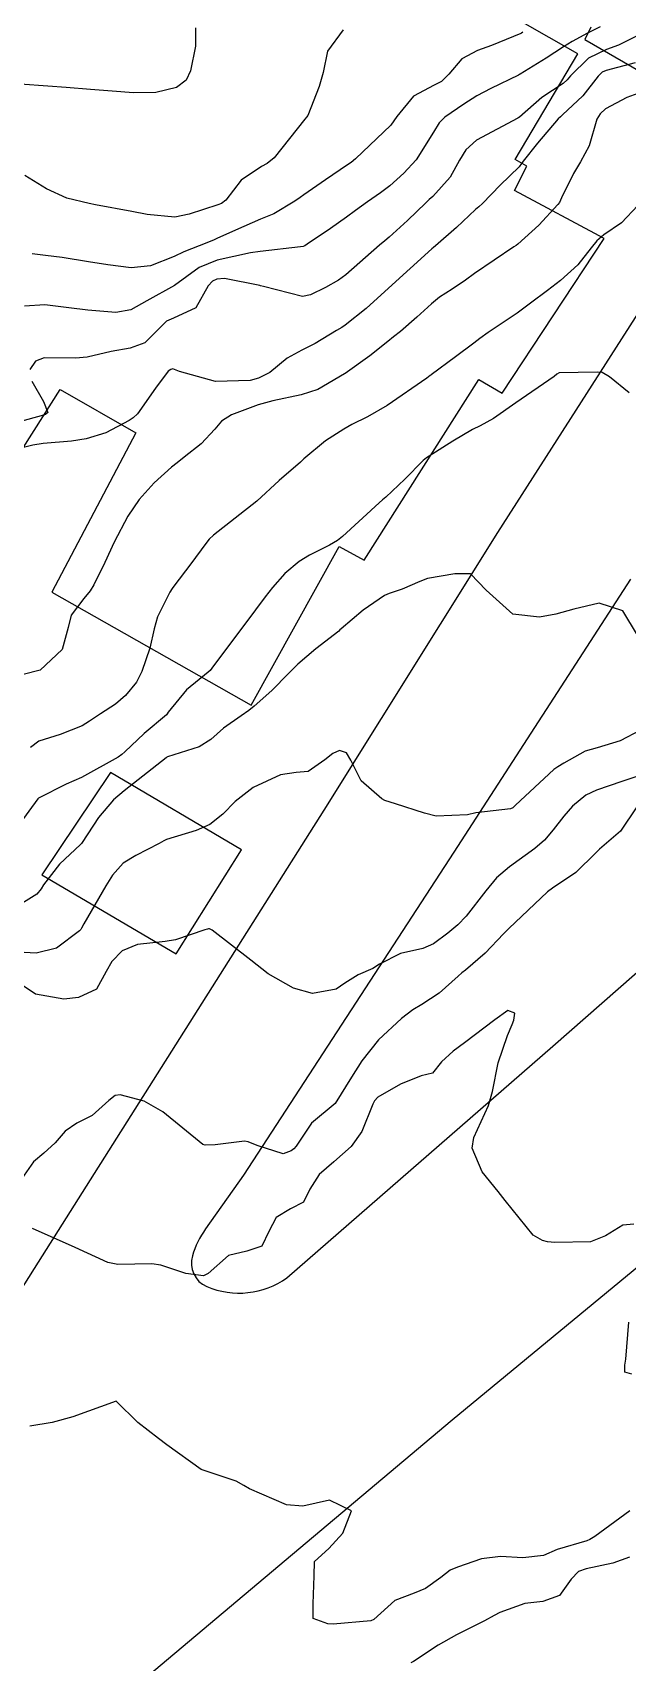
# Model space of a CAD drawing. Header units: metres. Extents: x 318500 to 325275, y 7408834 to 7428799.
# Drawn here: x 321335.5 to 321363.2, y 7415693.8 to 7415769.7 of the extents above; entities that cross this region are included whole.
import ezdxf

# ---------------------------------------------------------------- set-up
doc = ezdxf.new("R2010")
doc.units = ezdxf.units.M
doc.header["$MEASUREMENT"] = 0
for name, color, linetype in [('Curvas de Nivel 1m', 11, 'Continuous'), ('Curvas de Nivel 5m', 15, 'Continuous'), ('Edificações', 30, 'Continuous'), ('Vias Primárias', 230, 'Continuous')]:
    doc.layers.add(name, color=color, linetype=linetype)

msp = doc.modelspace()

# ---------------------------------------------------------------- linework, layer by layer
at = {"layer": 'Curvas de Nivel 1m', "flags": 128}
for points, elevation in [([(321343.083, 7415769.932), (321343.079, 7415769.08), (321342.85, 7415767.934), (321342.641, 7415767.498), (321342.198, 7415767.161), (321341.229, 7415766.92), (321340.194, 7415766.909), (321339.195, 7415766.985), (321338.196, 7415767.066), (321337.053, 7415767.155), (321336.198, 7415767.221), (321334.918, 7415767.32)], 738), ([(321349.967, 7415769.843), (321349.229, 7415768.846), (321349.023, 7415767.852), (321348.844, 7415767.21), (321348.308, 7415765.859), (321348.256, 7415765.783), (321348.178, 7415765.682), (321346.747, 7415763.881), (321346.422, 7415763.62), (321346.154, 7415763.471), (321345.208, 7415762.84), (321344.499, 7415761.914), (321344.295, 7415761.75), (321344.127, 7415761.688), (321342.788, 7415761.265), (321342.118, 7415761.121), (321340.835, 7415761.243), (321340.121, 7415761.377), (321338.426, 7415761.695), (321338.126, 7415761.754), (321337.09, 7415762.01), (321336.136, 7415762.431), (321335.129, 7415763.052)], 737), ([(321363.847, 7415769.656), (321362.781, 7415769.122), (321362.229, 7415768.927), (321361.388, 7415768.523), (321360.556, 7415767.697), (321360.397, 7415767.508), (321360.205, 7415767.348), (321359.211, 7415766.699), (321358.181, 7415765.781), (321358.153, 7415765.757), (321358.093, 7415765.731), (321356.169, 7415764.704), (321355.669, 7415764.261), (321355.383, 7415763.768), (321354.94, 7415762.98), (321354.135, 7415762.085), (321353.975, 7415761.939), (321353.816, 7415761.785), (321352.954, 7415760.961), (321352.106, 7415760.188), (321351.898, 7415760.018), (321351.651, 7415759.817), (321350.086, 7415758.43), (321349.747, 7415758.18), (321349.135, 7415757.849), (321348.433, 7415757.498), (321348.074, 7415757.431), (321346.245, 7415757.888), (321346.112, 7415757.921), (321346.08, 7415757.93), (321344.428, 7415758.259), (321344.083, 7415758.224), (321343.868, 7415758.136), (321343.676, 7415757.924), (321343.091, 7415756.903), (321342.057, 7415756.417), (321341.729, 7415756.271), (321341.402, 7415755.95), (321340.726, 7415755.273), (321340.036, 7415755.01), (321339.147, 7415754.869), (321338.029, 7415754.597), (321337.49, 7415754.544), (321336.028, 7415754.56), (321335.635, 7415754.416), (321335.371, 7415754.03)], 734), ([(321358.327, 7415769.729), (321358.275, 7415769.694), (321358.239, 7415769.68), (321356.866, 7415769.115), (321356.227, 7415768.876), (321355.497, 7415768.491), (321354.879, 7415767.773), (321354.538, 7415767.443), (321354.202, 7415767.271), (321353.231, 7415766.757), (321352.463, 7415765.806), (321352.176, 7415765.407), (321350.54, 7415763.834), (321350.327, 7415763.668), (321350.156, 7415763.55), (321349.145, 7415762.85), (321348.135, 7415762.161), (321347.954, 7415762.042), (321347.713, 7415761.866), (321346.725, 7415761.277), (321346.117, 7415761.018), (321345.334, 7415760.679), (321344.103, 7415760.134), (321343.956, 7415760.068), (321343.613, 7415759.925), (321342.533, 7415759.498), (321342.094, 7415759.293), (321340.978, 7415758.845), (321340.088, 7415758.754), (321339.001, 7415758.898), (321338.09, 7415759.045), (321336.869, 7415759.236), (321336.093, 7415759.335), (321335.467, 7415759.403)], 736), ([(321363.567, 7415768.313), (321362.214, 7415767.956), (321362.025, 7415767.87), (321361.843, 7415767.684), (321361.121, 7415766.766), (321360.183, 7415765.877), (321360.084, 7415765.798), (321359.983, 7415765.703), (321359.017, 7415764.566), (321358.352, 7415763.727), (321358.273, 7415763.613), (321358.156, 7415763.469), (321357.276, 7415762.61), (321356.452, 7415761.755), (321356.28, 7415761.605), (321356.126, 7415761.475), (321355.244, 7415760.638), (321354.26, 7415759.778), (321354.171, 7415759.708), (321354.099, 7415759.644), (321352.08, 7415757.81), (321351.027, 7415756.864), (321350.054, 7415756.083), (321349.907, 7415755.986), (321349.657, 7415755.844), (321348.657, 7415755.237), (321348.036, 7415754.917), (321347.347, 7415754.554), (321346.551, 7415753.882), (321346.017, 7415753.613), (321345.627, 7415753.507), (321344.015, 7415753.465), (321342.332, 7415753.937), (321342.022, 7415754.052), (321341.933, 7415754.029), (321341.806, 7415753.943), (321341.218, 7415753.158), (321340.376, 7415751.964), (321340.185, 7415751.78), (321339.995, 7415751.649), (321338.899, 7415751.074), (321337.982, 7415750.795), (321337.301, 7415750.686), (321335.978, 7415750.57), (321335.509, 7415750.495), (321333.971, 7415750.112)], 733), ([(321364.201, 7415767.063), (321363.174, 7415766.686), (321362.187, 7415766.171), (321361.931, 7415765.936), (321361.785, 7415765.684), (321361.418, 7415764.437), (321361.025, 7415763.691), (321360.688, 7415763.158), (321360.135, 7415762.015), (321360.033, 7415761.8), (321359.965, 7415761.702), (321359.079, 7415760.752), (321358.102, 7415759.862), (321358.026, 7415759.806), (321357.914, 7415759.733), (321356.087, 7415758.497), (321355.66, 7415758.189), (321355.037, 7415757.77), (321354.455, 7415757.396), (321354.07, 7415757.087), (321353.392, 7415756.458), (321352.639, 7415755.801), (321352.314, 7415755.538), (321352.043, 7415755.32), (321351.197, 7415754.658), (321350.051, 7415753.84), (321350.02, 7415753.818), (321348.774, 7415753.091), (321348.01, 7415752.85), (321346.692, 7415752.565), (321346.005, 7415752.373), (321344.753, 7415751.909), (321344.3, 7415751.611), (321343.99, 7415751.237), (321343.342, 7415750.564), (321342.561, 7415749.934), (321342.223, 7415749.68), (321341.963, 7415749.469), (321341.155, 7415748.749), (321340.462, 7415747.962), (321339.932, 7415747.186), (321339.298, 7415745.979), (321338.86, 7415745.032), (321338.34, 7415743.993), (321338.173, 7415743.708), (321337.88, 7415743.359), (321337.296, 7415742.578), (321337.148, 7415742.007), (321336.871, 7415740.988), (321335.84, 7415740.02), (321334.266, 7415739.611)], 732), ([(321363.682, 7415761.657), (321362.93, 7415760.856), (321362.109, 7415760.293), (321361.777, 7415760.011), (321361.518, 7415759.686), (321360.887, 7415758.897), (321360.085, 7415758.172), (321359.48, 7415757.709), (321358.684, 7415757.108), (321358.064, 7415756.653), (321357.514, 7415756.282), (321356.711, 7415755.75), (321356.326, 7415755.475), (321356.042, 7415755.257), (321355.189, 7415754.612), (321354.068, 7415753.78), (321354.042, 7415753.757), (321354.02, 7415753.743), (321353.862, 7415753.625), (321352.005, 7415752.341), (321351.09, 7415751.824), (321350.372, 7415751.457), (321349.991, 7415751.244), (321349.137, 7415750.694), (321348.135, 7415749.858), (321348.047, 7415749.781), (321347.968, 7415749.715), (321346.973, 7415748.856), (321345.94, 7415747.89), (321343.924, 7415746.314), (321343.721, 7415746.123), (321343.558, 7415745.924), (321342.861, 7415744.975), (321342.079, 7415743.938), (321341.997, 7415743.83), (321341.886, 7415743.658), (321341.31, 7415742.507), (321341.152, 7415741.951), (321340.949, 7415741.052), (321340.588, 7415739.959), (321340.332, 7415739.463), (321339.823, 7415738.833), (321339.352, 7415738.442), (321338.661, 7415737.987), (321338.151, 7415737.649), (321337.802, 7415737.435), (321336.776, 7415737.03), (321335.79, 7415736.716), (321335.394, 7415736.418)], 731), ([(321335.461, 7415753.475), (321336.005, 7415752.526), (321336.205, 7415752.018), (321336.089, 7415751.929), (321335.998, 7415751.899), (321334.547, 7415751.487)], 734), ([(321363.674, 7415741.653), (321362.989, 7415742.776), (321361.882, 7415743.134), (321360.712, 7415742.857), (321359.874, 7415742.636), (321359.102, 7415742.481), (321357.873, 7415742.625), (321356.626, 7415743.749), (321355.901, 7415744.5), (321355.162, 7415744.506), (321353.898, 7415744.289), (321353.528, 7415744.153), (321352.712, 7415743.798), (321352.102, 7415743.592), (321351.885, 7415743.494), (321350.886, 7415742.814), (321349.862, 7415741.941), (321349.809, 7415741.892), (321349.757, 7415741.841), (321348.684, 7415741.019), (321347.844, 7415740.293), (321347.42, 7415739.866), (321346.638, 7415739.067), (321345.817, 7415738.343), (321345.562, 7415738.145), (321345.212, 7415737.899), (321344.392, 7415737.32), (321343.793, 7415736.794), (321343.259, 7415736.455), (321341.781, 7415735.988), (321341.749, 7415735.972), (321341.715, 7415735.941), (321339.764, 7415734.398), (321339.264, 7415733.977), (321338.57, 7415733.166), (321337.799, 7415731.999), (321337.773, 7415731.955), (321337.729, 7415731.904), (321336.743, 7415730.982), (321336, 7415730.017), (321335.885, 7415729.831), (321335.696, 7415729.59), (321334.495, 7415728.844)], 729), ([(321363.806, 7415737.221), (321362.863, 7415736.731), (321361.791, 7415736.402), (321361.229, 7415736.245), (321360.249, 7415735.695), (321359.955, 7415735.522), (321359.777, 7415735.401), (321357.986, 7415733.727), (321357.872, 7415733.614), (321357.757, 7415733.558), (321356.137, 7415733.372), (321355.753, 7415733.279), (321354.298, 7415733.228), (321353.754, 7415733.358), (321352.405, 7415733.8), (321351.906, 7415733.953), (321351.762, 7415734.021), (321350.806, 7415734.86), (321350.312, 7415735.832), (321350.123, 7415736.173), (321349.787, 7415736.276), (321349.482, 7415736.146), (321349.101, 7415735.847), (321348.332, 7415735.296), (321347.774, 7415735.252), (321347.044, 7415735.142), (321345.767, 7415734.552), (321344.932, 7415733.902), (321344.352, 7415733.31), (321343.744, 7415732.83), (321343.111, 7415732.555), (321341.733, 7415732.133), (321341.6, 7415732.074), (321341.387, 7415731.945), (321340.301, 7415731.381), (321339.716, 7415731.025), (321339.212, 7415730.473), (321338.909, 7415729.982), (321337.885, 7415728.2), (321337.773, 7415727.999), (321337.735, 7415727.943), (321337.678, 7415727.878), (321336.599, 7415727.077), (321335.662, 7415726.84), (321334.817, 7415726.879)], 728), ([(321363.782, 7415735.121), (321362.945, 7415734.83), (321361.768, 7415734.43), (321361.259, 7415734.192), (321360.645, 7415733.691), (321360.234, 7415733.214), (321359.743, 7415732.582), (321359.335, 7415732.108), (321358.892, 7415731.713), (321357.717, 7415730.861), (321357.103, 7415730.345), (321356.607, 7415729.746), (321355.688, 7415728.558), (321355.296, 7415728.152), (321354.832, 7415727.768), (321354.166, 7415727.281), (321353.669, 7415727.057), (321352.638, 7415726.823), (321351.658, 7415726.329), (321351.344, 7415726.126), (321350.661, 7415725.825), (321350.033, 7415725.446), (321349.64, 7415725.161), (321348.526, 7415724.962), (321347.64, 7415725.214), (321346.473, 7415725.878), (321345.659, 7415726.519), (321343.853, 7415727.917), (321343.732, 7415727.971), (321343.68, 7415727.967), (321343.642, 7415727.958), (321343.522, 7415727.922), (321342.147, 7415727.461), (321341.672, 7415727.384), (321340.384, 7415727.245), (321339.665, 7415726.954), (321339.183, 7415726.451), (321338.922, 7415725.981), (321338.467, 7415725.158), (321337.632, 7415724.768), (321336.945, 7415724.692), (321335.634, 7415724.937), (321333.956, 7415726.045)], 727), ([(321363.641, 7415733.652), (321362.889, 7415732.516), (321361.906, 7415731.677), (321361.728, 7415731.514), (321360.808, 7415730.6), (321359.712, 7415729.867), (321359.48, 7415729.703), (321357.683, 7415727.994), (321357.433, 7415727.734), (321356.571, 7415726.841), (321355.654, 7415726.041), (321355.496, 7415725.917), (321355.313, 7415725.763), (321354.427, 7415724.984), (321353.63, 7415724.452), (321353.214, 7415724.199), (321352.679, 7415723.794), (321351.61, 7415722.805), (321350.836, 7415721.821), (321350.355, 7415721.062), (321349.587, 7415719.84), (321348.486, 7415718.921), (321347.765, 7415717.858), (321347.663, 7415717.734), (321347.538, 7415717.633), (321347.162, 7415717.491), (321345.958, 7415717.884), (321345.542, 7415718.052), (321345.359, 7415718.077), (321343.992, 7415717.913), (321343.54, 7415717.891), (321343.418, 7415717.921), (321341.563, 7415719.45), (321340.695, 7415719.953), (321339.574, 7415720.245), (321339.341, 7415720.206), (321339.037, 7415719.978), (321338.271, 7415719.277), (321337.554, 7415718.929), (321337.009, 7415718.545), (321336.547, 7415718.01), (321336.02, 7415717.53), (321335.531, 7415717.116), (321334.768, 7415716.031)], 726), ([(321363.322, 7415700.86), (321361.682, 7415699.674), (321361.46, 7415699.525), (321361.307, 7415699.476), (321359.935, 7415699.059), (321359.296, 7415698.794), (321358.335, 7415698.673), (321357.295, 7415698.743), (321356.408, 7415698.628), (321355.287, 7415698.247), (321354.948, 7415698.1), (321354.509, 7415697.768), (321353.792, 7415697.255), (321353.269, 7415697.038), (321352.365, 7415696.692), (321351.396, 7415695.808), (321351.249, 7415695.74), (321349.491, 7415695.591), (321349.246, 7415695.607), (321348.567, 7415695.847), (321348.571, 7415696.537), (321348.617, 7415697.847), (321348.633, 7415698.5), (321349.293, 7415699.107), (321349.942, 7415699.83), (321350.351, 7415700.86), (321349.323, 7415701.362), (321348.082, 7415701.089), (321347.319, 7415701.141), (321345.594, 7415701.886), (321345.332, 7415702.046), (321344.984, 7415702.247), (321343.343, 7415702.795), (321341.751, 7415703.936), (321341.363, 7415704.235), (321340.403, 7415704.988), (321339.38, 7415705.97), (321337.372, 7415705.242), (321336.4, 7415704.979), (321335.368, 7415704.814)], 724), ([(321363.296, 7415698.708), (321362.52, 7415698.433), (321361.287, 7415698.168), (321360.923, 7415698.046), (321360.588, 7415697.687), (321360.041, 7415696.919), (321359.264, 7415696.638), (321358.424, 7415696.551), (321357.256, 7415696.134), (321356.998, 7415695.989), (321356.551, 7415695.74), (321355.243, 7415695.089), (321354.39, 7415694.617), (321353.231, 7415693.85), (321353.119, 7415693.782)], 723)]:
    msp.add_lwpolyline(points, dxfattribs=dict(at, elevation=elevation))
at = {"layer": 'Curvas de Nivel 5m', "flags": 128}
for points, elevation in [([(321361.937, 7415769.989), (321361.348, 7415769.689), (321360.624, 7415769.306), (321360.23, 7415769.059), (321359.413, 7415768.521), (321358.211, 7415767.774), (321358.184, 7415767.757), (321358.128, 7415767.731), (321356.845, 7415767.105), (321356.195, 7415766.762), (321355.58, 7415766.375), (321354.693, 7415765.775), (321354.437, 7415765.518), (321354.173, 7415765.076), (321353.358, 7415763.792), (321352.788, 7415763.163), (321352.142, 7415762.584), (321351.704, 7415762.249), (321351.096, 7415761.826), (321350.533, 7415761.425), (321350.119, 7415761.113), (321349.375, 7415760.584), (321348.291, 7415759.858), (321348.175, 7415759.783), (321348.099, 7415759.757), (321347.981, 7415759.743), (321346.096, 7415759.512), (321345.651, 7415759.452), (321344.092, 7415759.119), (321343.248, 7415758.769), (321342.098, 7415757.94), (321340.809, 7415757.219), (321340.062, 7415756.8), (321339.37, 7415756.671), (321338.062, 7415756.786), (321337.179, 7415756.893), (321336.065, 7415757.034), (321335.12, 7415756.979)], 735), ([(321363.291, 7415752.939), (321362.374, 7415753.675), (321362.023, 7415753.88), (321361.799, 7415753.907), (321360.022, 7415753.861), (321359.92, 7415753.803), (321359.797, 7415753.703), (321358.007, 7415752.477), (321356.964, 7415751.746), (321356.348, 7415751.402), (321355.992, 7415751.224), (321355.071, 7415750.682), (321353.973, 7415749.991), (321353.845, 7415749.909), (321353.682, 7415749.784), (321352.831, 7415748.923), (321351.944, 7415748.083), (321351.8, 7415747.954), (321351.644, 7415747.814), (321349.924, 7415746.238), (321349.702, 7415746.063), (321349.319, 7415745.846), (321348.389, 7415745.379), (321347.908, 7415745.08), (321347.241, 7415744.529), (321346.667, 7415743.878), (321346.332, 7415743.434), (321345.874, 7415742.823), (321345.471, 7415742.291), (321345.178, 7415741.9), (321343.842, 7415740.109), (321343.761, 7415740.001), (321343.673, 7415739.922), (321342.659, 7415739.101), (321341.812, 7415738.06), (321341.764, 7415737.988), (321341.727, 7415737.941), (321340.684, 7415737.069), (321339.784, 7415736.217), (321339.654, 7415736.1), (321339.474, 7415735.975), (321337.77, 7415735.026), (321337.061, 7415734.713), (321335.76, 7415734.055), (321335.734, 7415734.02), (321334.902, 7415732.873)], 730), ([(321363.499, 7415714.22), (321362.984, 7415714.172), (321362.18, 7415713.67), (321361.487, 7415713.391), (321359.818, 7415713.365), (321359.487, 7415713.399), (321359.241, 7415713.457), (321358.81, 7415713.71), (321357.514, 7415715.325), (321357.176, 7415715.735), (321356.443, 7415716.656), (321355.975, 7415717.754), (321356.055, 7415718.259), (321356.73, 7415719.743), (321356.924, 7415720.396), (321357.177, 7415721.736), (321357.619, 7415723.011), (321357.836, 7415723.518), (321357.913, 7415723.726), (321357.958, 7415724.049), (321357.634, 7415724.167), (321357.032, 7415723.739), (321355.609, 7415722.664), (321355.088, 7415722.282), (321354.546, 7415721.771), (321354.119, 7415721.248), (321353.59, 7415721.128), (321352.635, 7415720.743), (321351.575, 7415720.136), (321351.421, 7415719.963), (321351.348, 7415719.813), (321350.835, 7415718.536), (321350.331, 7415717.828), (321349.533, 7415717.124), (321348.844, 7415716.53), (321348.403, 7415715.851), (321348.119, 7415715.246), (321347.506, 7415714.927), (321346.834, 7415714.536), (321346.504, 7415713.875), (321346.166, 7415713.193), (321345.476, 7415712.956), (321344.625, 7415712.751), (321343.676, 7415711.917), (321343.459, 7415711.807), (321342.63, 7415711.928), (321341.466, 7415712.307), (321341.041, 7415712.371), (321339.466, 7415712.34), (321339.004, 7415712.44), (321337.477, 7415713.131), (321335.49, 7415714.02)], 725), ([(321363.406, 7415707.226), (321363.083, 7415707.331), (321363.079, 7415707.655), (321363.135, 7415707.933), (321363.263, 7415709.653)], 725)]:
    msp.add_lwpolyline(points, dxfattribs=dict(at, elevation=elevation))
at = {"layer": 'Edificações'}
for points in [[(321332.109, 7415745.756), (321336.772, 7415753.09), (321340.305, 7415751.079), (321336.382, 7415743.658), (321345.678, 7415738.389), (321349.771, 7415745.778), (321350.944, 7415745.139), (321356.277, 7415753.562), (321357.376, 7415752.919), (321362.114, 7415760.121), (321357.947, 7415762.362), (321358.517, 7415763.5), (321357.968, 7415763.797), (321360.896, 7415768.72), (321358.218, 7415770.253)], [(321361.503, 7415769.968), (321361.218, 7415769.397), (321367.327, 7415765.863)]]:
    msp.add_lwpolyline(points, dxfattribs=at)
msp.add_lwpolyline([(321335.925, 7415730.494), (321342.174, 7415726.816), (321345.225, 7415731.646), (321339.124, 7415735.251)], close=True, dxfattribs=at)
at = {"layer": 'Vias Primárias'}
for points in [[(321447.942, 7415798.187), (321445.309, 7415794.9), (321439.513, 7415787.237), (321427.712, 7415772.289), (321422.079, 7415765.832), (321416.425, 7415759.741), (321410.742, 7415753.768), (321406.305, 7415749.226), (321399.852, 7415743.169), (321392.918, 7415736.873), (321385.933, 7415730.871), (321377.403, 7415723.695), (321367.549, 7415715.41), (321355.038, 7415705.09), (321335.657, 7415688.786)], [(321321.189, 7415690), (321327.208, 7415698.933), (321338.185, 7415716.28), (321349.072, 7415733.503), (321357.165, 7415746.43), (321369.111, 7415765.08)]]:
    msp.add_lwpolyline(points, dxfattribs=at)
msp.add_lwpolyline([(321363.35, 7415744.251), (321355.114, 7415731.549), (321345.319, 7415716.503), (321343.548, 7415713.993, 0.080289), (321342.938, 7415712.744, 0.38346), (321343.609, 7415711.313, 0.259154), (321347.338, 7415711.713), (321359.736, 7415722.505), (321367.46, 7415729.3)], format="xyb", dxfattribs=at)

doc.saveas('drawing.dxf')
